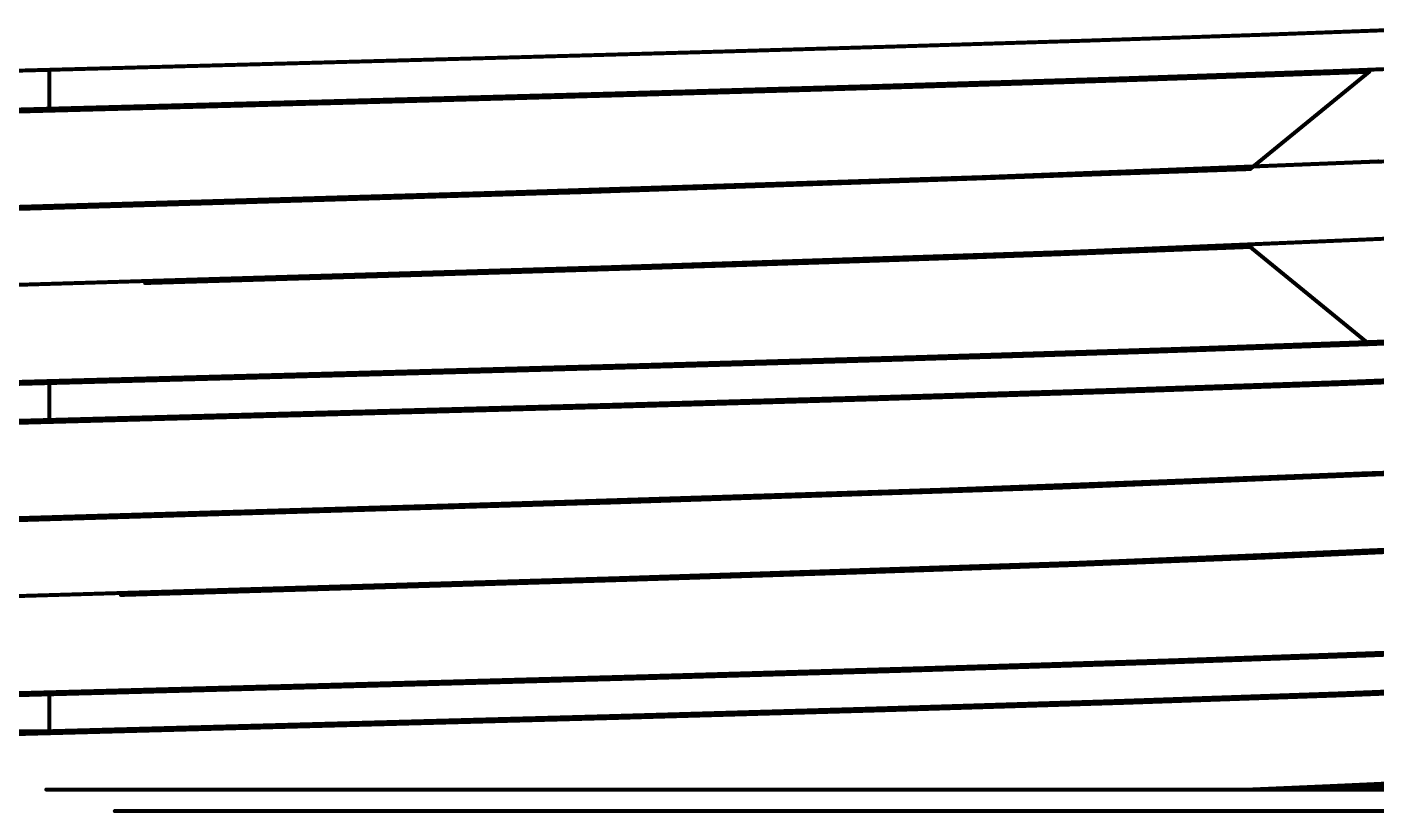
# Model space of a CAD drawing. Header units: inches. Extents: x 90 to 149.8, y 48.7 to 115.2.
# Drawn here: x 118.368 to 122.703, y 103.752 to 106.277 of the extents above; entities that cross this region are included whole.
import ezdxf

# ---------------------------------------------------------------- set-up
doc = ezdxf.new("R2010")
doc.units = ezdxf.units.IN
doc.layers.add('Mechanical 2', color=216, linetype='Continuous')

msp = doc.modelspace()

# ---------------------------------------------------------------- linework, layer by layer
at = {"layer": 'Mechanical 2'}
for points in [[(122.3358, 106.252, 0.0127, 0.0127, 0), (122.8447, 106.2708, 0.0127, 0.0127, 0)], [(122.3358, 106.252, 0.0127, 0.0127, 0), (122.8447, 106.2708, 0.0127, 0.0127, 0)], [(121.1629, 106.2145, 0.0127, 0.0127, 0), (121.7724, 106.2332, 0.0127, 0.0127, 0)], [(121.1629, 106.2145, 0.0127, 0.0127, 0), (121.7724, 106.2332, 0.0127, 0.0127, 0)], [(121.7724, 106.2332, 0.0127, 0.0127, 0), (122.3358, 106.252, 0.0127, 0.0127, 0)], [(121.7724, 106.2332, 0.0127, 0.0127, 0), (122.3358, 106.252, 0.0127, 0.0127, 0)], [(119.8397, 106.177, 0.0127, 0.0127, 0), (120.5157, 106.1957, 0.0127, 0.0127, 0)], [(119.8397, 106.177, 0.0127, 0.0127, 0), (120.5157, 106.1957, 0.0127, 0.0127, 0)], [(120.5157, 106.1957, 0.0127, 0.0127, 0), (121.1629, 106.2145, 0.0127, 0.0127, 0)], [(120.5157, 106.1957, 0.0127, 0.0127, 0), (121.1629, 106.2145, 0.0127, 0.0127, 0)], [(116.6368, 106.0909, 0.0127, 0.0127, 0), (118.439, 106.1395, 0.0127, 0.0127, 0)], [(116.6368, 106.0909, 0.0127, 0.0127, 0), (118.439, 106.1395, 0.0127, 0.0127, 0)], [(118.439, 106.1395, 0.0127, 0.0127, 0), (119.1442, 106.1583, 0.0127, 0.0127, 0)], [(118.439, 106.1395, 0.0127, 0.0127, 0), (119.1442, 106.1583, 0.0127, 0.0127, 0)], [(118.439, 106.0145, 0.0127, 0.0127, 0), (118.439, 106.1395, 0.0127, 0.0127, 0)], [(119.1442, 106.1583, 0.0127, 0.0127, 0), (119.8397, 106.177, 0.0127, 0.0127, 0)], [(119.1442, 106.1583, 0.0127, 0.0127, 0), (119.8397, 106.177, 0.0127, 0.0127, 0)], [(122.5759, 106.1356, 0.0127, 0.0127, 0), (123.1868, 106.1598, 0.0127, 0.0127, 0)], [(122.5759, 106.1356, 0.0127, 0.0127, 0), (123.1868, 106.1598, 0.0127, 0.0127, 0)], [(121.0837, 106.0871, 0.0127, 0.0127, 0), (121.8695, 106.1114, 0.0127, 0.0127, 0)], [(121.0837, 106.0871, 0.0127, 0.0127, 0), (121.8695, 106.1114, 0.0127, 0.0127, 0)], [(121.163, 106.0832, 0.0127, 0.0127, 0), (121.5739, 106.0957, 0.0127, 0.0127, 0)], [(121.5739, 106.0957, 0.0127, 0.0127, 0), (121.9661, 106.1082, 0.0127, 0.0127, 0)], [(121.8695, 106.1114, 0.0127, 0.0127, 0), (122.5759, 106.1356, 0.0127, 0.0127, 0)], [(121.8695, 106.1114, 0.0127, 0.0127, 0), (122.5759, 106.1356, 0.0127, 0.0127, 0)], [(121.9661, 106.1082, 0.0127, 0.0127, 0), (122.3348, 106.1207, 0.0127, 0.0127, 0)], [(122.2989, 105.8207, 0.0127, 0.0127, 0), (122.6816, 106.1332, 0.0127, 0.0127, 0)], [(122.3348, 106.1207, 0.0127, 0.0127, 0), (122.6816, 106.1332, 0.0127, 0.0127, 0)], [(119.3484, 106.0387, 0.0127, 0.0127, 0), (120.2368, 106.0629, 0.0127, 0.0127, 0)], [(119.3484, 106.0387, 0.0127, 0.0127, 0), (120.2368, 106.0629, 0.0127, 0.0127, 0)], [(119.8396, 106.0457, 0.0127, 0.0127, 0), (120.293, 106.0582, 0.0127, 0.0127, 0)], [(120.2368, 106.0629, 0.0127, 0.0127, 0), (121.0837, 106.0871, 0.0127, 0.0127, 0)], [(120.2368, 106.0629, 0.0127, 0.0127, 0), (121.0837, 106.0871, 0.0127, 0.0127, 0)], [(120.293, 106.0582, 0.0127, 0.0127, 0), (120.7351, 106.0707, 0.0127, 0.0127, 0)], [(120.7351, 106.0707, 0.0127, 0.0127, 0), (121.163, 106.0832, 0.0127, 0.0127, 0)], [(117.4885, 105.9892, 0.0127, 0.0127, 0), (118.439, 106.0145, 0.0127, 0.0127, 0)], [(117.5004, 105.9895, 0.0127, 0.0127, 0), (118.439, 106.0145, 0.0127, 0.0127, 0)], [(117.6793, 105.988, 0.0127, 0.0127, 0), (118.439, 106.0082, 0.0127, 0.0127, 0)], [(118.439, 106.0082, 0.0127, 0.0127, 0), (119.3776, 106.0332, 0.0127, 0.0127, 0)], [(118.439, 106.0145, 0.0127, 0.0127, 0), (119.3484, 106.0387, 0.0127, 0.0127, 0)], [(118.439, 106.0145, 0.0127, 0.0127, 0), (119.3484, 106.0387, 0.0127, 0.0127, 0)], [(119.3776, 106.0332, 0.0127, 0.0127, 0), (119.8396, 106.0457, 0.0127, 0.0127, 0)], [(123.8876, 105.9435, 0.0127, 0.0127, -0.040929), (122.6809, 105.8437, 0.0127, 0.0127, 0)], [(121.4145, 105.7938, 0.0127, 0.0127, 0), (122.6809, 105.8437, 0.0127, 0.0127, 0)], [(121.4804, 105.7961, 0.0127, 0.0127, 0), (122.7136, 105.8452, 0.0127, 0.0127, 0)], [(119.858, 105.7439, 0.0127, 0.0127, 0), (121.4145, 105.7938, 0.0127, 0.0127, 0)], [(119.9593, 105.7469, 0.0127, 0.0127, 0), (121.4804, 105.7961, 0.0127, 0.0127, 0)], [(120.17, 105.747, 0.0127, 0.0127, 0), (122.2989, 105.8207, 0.0127, 0.0127, 0)], [(118.2947, 105.6978, 0.0127, 0.0127, 0), (119.9593, 105.7469, 0.0127, 0.0127, 0)], [(118.9374, 105.7102, 0.0127, 0.0127, 0), (120.17, 105.747, 0.0127, 0.0127, 0)], [(117.6778, 105.6734, 0.0127, 0.0127, 0), (118.9374, 105.7102, 0.0127, 0.0127, 0)], [(118.163, 105.694, 0.0127, 0.0127, 0), (119.858, 105.7439, 0.0127, 0.0127, 0)], [(121.7087, 105.554, 0.0127, 0.0127, 0), (122.8912, 105.6036, 0.0127, 0.0127, 0)], [(121.7135, 105.5542, 0.0127, 0.0127, 0), (122.8871, 105.6034, 0.0127, 0.0127, 0)], [(120.2114, 105.5044, 0.0127, 0.0127, 0), (121.7087, 105.554, 0.0127, 0.0127, 0)], [(120.2295, 105.505, 0.0127, 0.0127, 0), (121.7135, 105.5542, 0.0127, 0.0127, 0)], [(121.0276, 105.5241, 0.0127, 0.0127, 0), (121.371, 105.5357, 0.0127, 0.0127, 0)], [(121.371, 105.5357, 0.0127, 0.0127, 0), (121.6951, 105.5473, 0.0127, 0.0127, 0)], [(121.6951, 105.5473, 0.0127, 0.0127, 0), (122.2989, 105.5705, 0.0127, 0.0127, 0)], [(122.2989, 105.5705, 0.0127, 0.0127, 0), (122.6816, 105.258, 0.0127, 0.0127, 0)], [(118.5432, 105.4548, 0.0127, 0.0127, 0), (120.2114, 105.5044, 0.0127, 0.0127, 0)], [(118.5755, 105.4558, 0.0127, 0.0127, 0), (120.2295, 105.505, 0.0127, 0.0127, 0)], [(119.5358, 105.4777, 0.0127, 0.0127, 0), (119.922, 105.4893, 0.0127, 0.0127, 0)], [(119.922, 105.4893, 0.0127, 0.0127, 0), (120.3004, 105.5009, 0.0127, 0.0127, 0)], [(120.3004, 105.5009, 0.0127, 0.0127, 0), (120.6695, 105.5125, 0.0127, 0.0127, 0)], [(120.6695, 105.5125, 0.0127, 0.0127, 0), (121.0276, 105.5241, 0.0127, 0.0127, 0)], [(116.8652, 105.4053, 0.0127, 0.0127, 0), (118.5432, 105.4548, 0.0127, 0.0127, 0)], [(116.9087, 105.4066, 0.0127, 0.0127, 0), (118.5755, 105.4558, 0.0127, 0.0127, 0)], [(118.7472, 105.4545, 0.0127, 0.0127, 0), (119.1435, 105.4661, 0.0127, 0.0127, 0)], [(119.1435, 105.4661, 0.0127, 0.0127, 0), (119.5358, 105.4777, 0.0127, 0.0127, 0)], [(122.6816, 105.2581, 0.0127, 0.0127, 0), (122.9974, 105.2706, 0.0127, 0.0127, 0)], [(121.2392, 105.2168, 0.0127, 0.0127, 0), (122.0577, 105.2425, 0.0127, 0.0127, 0)], [(121.2392, 105.2168, 0.0127, 0.0127, 0), (122.0577, 105.2425, 0.0127, 0.0127, 0)], [(121.5738, 105.2206, 0.0127, 0.0127, 0), (121.9661, 105.2331, 0.0127, 0.0127, 0)], [(121.9661, 105.2331, 0.0127, 0.0127, 0), (122.6816, 105.2581, 0.0127, 0.0127, 0)], [(122.0577, 105.2425, 0.0127, 0.0127, 0), (122.7816, 105.2683, 0.0127, 0.0127, 0)], [(122.0577, 105.2425, 0.0127, 0.0127, 0), (122.7816, 105.2683, 0.0127, 0.0127, 0)], [(119.4059, 105.1653, 0.0127, 0.0127, 0), (120.3475, 105.191, 0.0127, 0.0127, 0)], [(119.4059, 105.1653, 0.0127, 0.0127, 0), (120.3475, 105.191, 0.0127, 0.0127, 0)], [(119.8397, 105.1706, 0.0127, 0.0127, 0), (120.2931, 105.1831, 0.0127, 0.0127, 0)], [(120.2931, 105.1831, 0.0127, 0.0127, 0), (120.7351, 105.1956, 0.0127, 0.0127, 0)], [(120.3475, 105.191, 0.0127, 0.0127, 0), (121.2392, 105.2168, 0.0127, 0.0127, 0)], [(120.3475, 105.191, 0.0127, 0.0127, 0), (121.2392, 105.2168, 0.0127, 0.0127, 0)], [(120.7351, 105.1956, 0.0127, 0.0127, 0), (121.163, 105.2081, 0.0127, 0.0127, 0)], [(121.163, 105.2081, 0.0127, 0.0127, 0), (121.5738, 105.2206, 0.0127, 0.0127, 0)], [(116.637, 105.091, 0.0127, 0.0127, 0), (118.439, 105.1395, 0.0127, 0.0127, 0)], [(116.637, 105.091, 0.0127, 0.0127, 0), (118.439, 105.1395, 0.0127, 0.0127, 0)], [(118.439, 105.1395, 0.0127, 0.0127, 0), (119.4059, 105.1653, 0.0127, 0.0127, 0)], [(118.439, 105.1395, 0.0127, 0.0127, 0), (119.4059, 105.1653, 0.0127, 0.0127, 0)], [(118.439, 105.1331, 0.0127, 0.0127, 0), (118.9098, 105.1456, 0.0127, 0.0127, 0)], [(118.439, 105.0081, 0.0127, 0.0127, 0), (118.439, 105.1395, 0.0127, 0.0127, 0)], [(118.9098, 105.1456, 0.0127, 0.0127, 0), (119.3776, 105.1581, 0.0127, 0.0127, 0)], [(119.3776, 105.1581, 0.0127, 0.0127, 0), (119.8397, 105.1706, 0.0127, 0.0127, 0)], [(122.5831, 105.1358, 0.0127, 0.0127, 0), (123.1941, 105.1601, 0.0127, 0.0127, 0)], [(122.5831, 105.1358, 0.0127, 0.0127, 0), (123.1941, 105.1601, 0.0127, 0.0127, 0)], [(122.6012, 105.1301, 0.0127, 0.0127, 0), (123.2124, 105.1545, 0.0127, 0.0127, 0)], [(116.6269, 105.0843, 0.0127, 0.0127, 0), (118.439, 105.1331, 0.0127, 0.0127, 0)], [(121.089, 105.0873, 0.0127, 0.0127, 0), (121.8759, 105.1116, 0.0127, 0.0127, 0)], [(121.089, 105.0873, 0.0127, 0.0127, 0), (121.8759, 105.1116, 0.0127, 0.0127, 0)], [(121.1025, 105.0813, 0.0127, 0.0127, 0), (121.8924, 105.1057, 0.0127, 0.0127, 0)], [(121.8759, 105.1116, 0.0127, 0.0127, 0), (122.5831, 105.1358, 0.0127, 0.0127, 0)], [(121.8759, 105.1116, 0.0127, 0.0127, 0), (122.5831, 105.1358, 0.0127, 0.0127, 0)], [(121.8924, 105.1057, 0.0127, 0.0127, 0), (122.6012, 105.1301, 0.0127, 0.0127, 0)], [(118.439, 105.0145, 0.0127, 0.0127, 0), (120.2406, 105.063, 0.0127, 0.0127, 0)], [(118.439, 105.0145, 0.0127, 0.0127, 0), (120.2406, 105.063, 0.0127, 0.0127, 0)], [(118.439, 105.0081, 0.0127, 0.0127, 0), (120.2502, 105.0569, 0.0127, 0.0127, 0)], [(120.2406, 105.063, 0.0127, 0.0127, 0), (121.089, 105.0873, 0.0127, 0.0127, 0)], [(120.2406, 105.063, 0.0127, 0.0127, 0), (121.089, 105.0873, 0.0127, 0.0127, 0)], [(120.2502, 105.0569, 0.0127, 0.0127, 0), (121.1025, 105.0813, 0.0127, 0.0127, 0)], [(117.5004, 104.9895, 0.0127, 0.0127, 0), (118.439, 105.0145, 0.0127, 0.0127, 0)], [(117.5004, 104.9895, 0.0127, 0.0127, 0), (118.439, 105.0145, 0.0127, 0.0127, 0)], [(117.4726, 104.9824, 0.0127, 0.0127, 0), (118.439, 105.0081, 0.0127, 0.0127, 0)], [(123.8633, 104.936, 0.0127, 0.0127, -0.031202), (122.5438, 104.8375, 0.0127, 0.0127, 0)], [(123.8829, 104.9403, 0.0127, 0.0127, -0.035904), (122.6592, 104.8427, 0.0127, 0.0127, 0)], [(121.2532, 104.7882, 0.0127, 0.0127, 0), (122.5438, 104.8375, 0.0127, 0.0127, 0)], [(121.417, 104.7938, 0.0127, 0.0127, 0), (122.6592, 104.8427, 0.0127, 0.0127, 0)], [(121.6887, 104.7972, 0.0127, 0.0127, 0), (122.848, 104.8453, 0.0127, 0.0127, 0)], [(119.8966, 104.745, 0.0127, 0.0127, 0), (121.417, 104.7938, 0.0127, 0.0127, 0)], [(120.2345, 104.749, 0.0127, 0.0127, 0), (121.6887, 104.7972, 0.0127, 0.0127, 0)], [(118.6172, 104.7009, 0.0127, 0.0127, 0), (120.2345, 104.749, 0.0127, 0.0127, 0)], [(119.6955, 104.739, 0.0127, 0.0127, 0), (121.2532, 104.7882, 0.0127, 0.0127, 0)], [(118.0184, 104.6897, 0.0127, 0.0127, 0), (119.6955, 104.739, 0.0127, 0.0127, 0)], [(118.2405, 104.6962, 0.0127, 0.0127, 0), (119.8966, 104.745, 0.0127, 0.0127, 0)], [(116.9837, 104.6527, 0.0127, 0.0127, 0), (118.6172, 104.7009, 0.0127, 0.0127, 0)], [(121.7124, 104.5541, 0.0127, 0.0127, 0), (122.8868, 104.6034, 0.0127, 0.0127, 0)], [(121.7967, 104.5572, 0.0127, 0.0127, 0), (122.9658, 104.6074, 0.0127, 0.0127, 0)], [(122.3449, 104.5725, 0.0127, 0.0127, 0), (122.8741, 104.5965, 0.0127, 0.0127, 0)], [(120.2274, 104.5049, 0.0127, 0.0127, 0), (121.7124, 104.5541, 0.0127, 0.0127, 0)], [(120.2967, 104.5071, 0.0127, 0.0127, 0), (121.7967, 104.5572, 0.0127, 0.0127, 0)], [(121.0339, 104.5244, 0.0127, 0.0127, 0), (121.7267, 104.5484, 0.0127, 0.0127, 0)], [(121.7267, 104.5484, 0.0127, 0.0127, 0), (122.3449, 104.5725, 0.0127, 0.0127, 0)], [(118.5729, 104.4557, 0.0127, 0.0127, 0), (120.2274, 104.5049, 0.0127, 0.0127, 0)], [(118.6139, 104.4569, 0.0127, 0.0127, 0), (120.2967, 104.5071, 0.0127, 0.0127, 0)], [(119.4882, 104.4763, 0.0127, 0.0127, 0), (120.2817, 104.5004, 0.0127, 0.0127, 0)], [(120.2817, 104.5004, 0.0127, 0.0127, 0), (121.0339, 104.5244, 0.0127, 0.0127, 0)], [(116.9056, 104.4065, 0.0127, 0.0127, 0), (118.5729, 104.4557, 0.0127, 0.0127, 0)], [(116.9136, 104.4067, 0.0127, 0.0127, 0), (118.6139, 104.4569, 0.0127, 0.0127, 0)], [(118.6693, 104.4523, 0.0127, 0.0127, 0), (119.4882, 104.4763, 0.0127, 0.0127, 0)], [(122.6816, 104.2581, 0.0127, 0.0127, 0), (123.2931, 104.2831, 0.0127, 0.0127, 0)], [(121.1629, 104.2081, 0.0127, 0.0127, 0), (121.9657, 104.2331, 0.0127, 0.0127, 0)], [(121.2388, 104.2168, 0.0127, 0.0127, 0), (122.0573, 104.2425, 0.0127, 0.0127, 0)], [(121.2388, 104.2168, 0.0127, 0.0127, 0), (122.0573, 104.2425, 0.0127, 0.0127, 0)], [(121.9657, 104.2331, 0.0127, 0.0127, 0), (122.6816, 104.2581, 0.0127, 0.0127, 0)], [(122.0573, 104.2425, 0.0127, 0.0127, 0), (122.7812, 104.2683, 0.0127, 0.0127, 0)], [(122.0573, 104.2425, 0.0127, 0.0127, 0), (122.7812, 104.2683, 0.0127, 0.0127, 0)], [(119.4057, 104.1653, 0.0127, 0.0127, 0), (120.3472, 104.191, 0.0127, 0.0127, 0)], [(119.4057, 104.1653, 0.0127, 0.0127, 0), (120.3472, 104.191, 0.0127, 0.0127, 0)], [(120.2931, 104.1831, 0.0127, 0.0127, 0), (121.1629, 104.2081, 0.0127, 0.0127, 0)], [(120.3472, 104.191, 0.0127, 0.0127, 0), (121.2388, 104.2168, 0.0127, 0.0127, 0)], [(120.3472, 104.191, 0.0127, 0.0127, 0), (121.2388, 104.2168, 0.0127, 0.0127, 0)], [(118.439, 104.1395, 0.0127, 0.0127, 0), (119.4057, 104.1653, 0.0127, 0.0127, 0)], [(118.439, 104.1395, 0.0127, 0.0127, 0), (119.4057, 104.1653, 0.0127, 0.0127, 0)], [(118.439, 104.1331, 0.0127, 0.0127, 0), (119.3776, 104.1581, 0.0127, 0.0127, 0)], [(119.3776, 104.1581, 0.0127, 0.0127, 0), (120.2931, 104.1831, 0.0127, 0.0127, 0)], [(122.5898, 104.1361, 0.0127, 0.0127, 0), (123.2008, 104.1604, 0.0127, 0.0127, 0)], [(122.5898, 104.1361, 0.0127, 0.0127, 0), (123.2008, 104.1604, 0.0127, 0.0127, 0)], [(122.5985, 104.13, 0.0127, 0.0127, 0), (123.2096, 104.1544, 0.0127, 0.0127, 0)], [(116.6362, 104.0845, 0.0127, 0.0127, 0), (118.439, 104.1331, 0.0127, 0.0127, 0)], [(117.501, 104.1145, 0.0127, 0.0127, 0), (118.439, 104.1395, 0.0127, 0.0127, 0)], [(117.501, 104.1143, 0.0127, 0.0127, 0), (118.439, 104.1393, 0.0127, 0.0127, 0)], [(118.439, 104.0081, 0.0127, 0.0127, 0), (118.439, 104.1395, 0.0127, 0.0127, 0)], [(121.094, 104.0875, 0.0127, 0.0127, 0), (121.882, 104.1118, 0.0127, 0.0127, 0)], [(121.094, 104.0875, 0.0127, 0.0127, 0), (121.882, 104.1118, 0.0127, 0.0127, 0)], [(121.1005, 104.0813, 0.0127, 0.0127, 0), (121.8899, 104.1056, 0.0127, 0.0127, 0)], [(121.882, 104.1118, 0.0127, 0.0127, 0), (122.5898, 104.1361, 0.0127, 0.0127, 0)], [(121.882, 104.1118, 0.0127, 0.0127, 0), (122.5898, 104.1361, 0.0127, 0.0127, 0)], [(121.8899, 104.1056, 0.0127, 0.0127, 0), (122.5985, 104.13, 0.0127, 0.0127, 0)], [(118.439, 104.0145, 0.0127, 0.0127, 0), (120.2441, 104.0631, 0.0127, 0.0127, 0)], [(118.439, 104.0145, 0.0127, 0.0127, 0), (120.2441, 104.0631, 0.0127, 0.0127, 0)], [(118.439, 104.0081, 0.0127, 0.0127, 0), (120.2487, 104.0569, 0.0127, 0.0127, 0)], [(120.2441, 104.0631, 0.0127, 0.0127, 0), (121.094, 104.0875, 0.0127, 0.0127, 0)], [(120.2441, 104.0631, 0.0127, 0.0127, 0), (121.094, 104.0875, 0.0127, 0.0127, 0)], [(120.2487, 104.0569, 0.0127, 0.0127, 0), (121.1005, 104.0813, 0.0127, 0.0127, 0)], [(114.1985, 104.0145, 0.0127, 0.0127, 0), (118.437, 104.0145, 0.0127, 0.0127, 0)], [(118.437, 104.0144, 0.0127, 0.0127, 0), (118.439, 104.0145, 0.0127, 0.0127, 0)], [(118.437, 104.0145, 0.0127, 0.0127, 0), (118.439, 104.0145, 0.0127, 0.0127, 0)], [(117.4726, 103.9824, 0.0127, 0.0127, 0), (118.439, 104.0081, 0.0127, 0.0127, 0)], [(122.5362, 103.8372, 0.0127, 0.0127, 0), (122.7618, 103.8474, 0.0127, 0.0127, 0)], [(122.552, 103.8379, 0.0127, 0.0127, 0), (122.7905, 103.8488, 0.0127, 0.0127, 0)], [(122.6932, 103.8379, 0.0127, 0.0127, 0), (122.9234, 103.8488, 0.0127, 0.0127, 0)], [(118.4297, 103.8271, 0.0127, 0.0127, 0), (118.4328, 103.827, 0.0127, 0.0127, 0)], [(118.4328, 103.827, 0.0127, 0.0127, 0), (124.1146, 103.827, 0.0127, 0.0127, 0)], [(118.4328, 103.827, 0.0127, 0.0127, 0), (122.2989, 103.827, 0.0127, 0.0127, 0)], [(122.2984, 103.827, 0.0127, 0.0127, 0), (122.5362, 103.8372, 0.0127, 0.0127, 0)], [(122.2989, 103.827, 0.0127, 0.0127, 0), (122.552, 103.8379, 0.0127, 0.0127, 0)], [(122.4344, 103.827, 0.0127, 0.0127, 0), (122.6932, 103.8379, 0.0127, 0.0127, 0)], [(118.6497, 103.7581, 0.0127, 0.0127, 0), (123.9954, 103.7581, 0.0127, 0.0127, 0)]]:
    msp.add_lwpolyline(points, format="xyseb", dxfattribs=at)
for points in [[(121.7692, 106.2332, 0.00635, 0.00635, 1), (121.7756, 106.2332, 0.00635, 0.00635, 1)], [(121.7692, 106.2332, 0.00635, 0.00635, 1), (121.7756, 106.2332, 0.00635, 0.00635, 1)], [(121.7692, 106.2332, 0.00635, 0.00635, 1), (121.7756, 106.2332, 0.00635, 0.00635, 1)], [(121.7692, 106.2332, 0.00635, 0.00635, 1), (121.7756, 106.2332, 0.00635, 0.00635, 1)], [(122.3326, 106.252, 0.00635, 0.00635, 1), (122.3389, 106.252, 0.00635, 0.00635, 1)], [(122.3326, 106.252, 0.00635, 0.00635, 1), (122.3389, 106.252, 0.00635, 0.00635, 1)], [(122.3326, 106.252, 0.00635, 0.00635, 1), (122.3389, 106.252, 0.00635, 0.00635, 1)], [(122.3326, 106.252, 0.00635, 0.00635, 1), (122.3389, 106.252, 0.00635, 0.00635, 1)], [(120.5125, 106.1957, 0.00635, 0.00635, 1), (120.5189, 106.1957, 0.00635, 0.00635, 1)], [(120.5125, 106.1957, 0.00635, 0.00635, 1), (120.5189, 106.1957, 0.00635, 0.00635, 1)], [(120.5125, 106.1957, 0.00635, 0.00635, 1), (120.5189, 106.1957, 0.00635, 0.00635, 1)], [(120.5125, 106.1957, 0.00635, 0.00635, 1), (120.5189, 106.1957, 0.00635, 0.00635, 1)], [(121.1598, 106.2145, 0.00635, 0.00635, 1), (121.1661, 106.2145, 0.00635, 0.00635, 1)], [(121.1598, 106.2145, 0.00635, 0.00635, 1), (121.1661, 106.2145, 0.00635, 0.00635, 1)], [(121.1598, 106.2145, 0.00635, 0.00635, 1), (121.1661, 106.2145, 0.00635, 0.00635, 1)], [(121.1598, 106.2145, 0.00635, 0.00635, 1), (121.1661, 106.2145, 0.00635, 0.00635, 1)], [(118.4358, 106.1395, 0.00635, 0.00635, 1), (118.4422, 106.1395, 0.00635, 0.00635, 1)], [(118.4358, 106.1395, 0.00635, 0.00635, 1), (118.4422, 106.1395, 0.00635, 0.00635, 1)], [(118.4358, 106.1395, 0.00635, 0.00635, 1), (118.4422, 106.1395, 0.00635, 0.00635, 1)], [(118.4358, 106.1395, 0.00635, 0.00635, 1), (118.4422, 106.1395, 0.00635, 0.00635, 1)], [(118.4358, 106.1395, 0.00635, 0.00635, 1), (118.4422, 106.1395, 0.00635, 0.00635, 1)], [(119.141, 106.1583, 0.00635, 0.00635, 1), (119.1474, 106.1583, 0.00635, 0.00635, 1)], [(119.141, 106.1583, 0.00635, 0.00635, 1), (119.1474, 106.1583, 0.00635, 0.00635, 1)], [(119.141, 106.1583, 0.00635, 0.00635, 1), (119.1474, 106.1583, 0.00635, 0.00635, 1)], [(119.141, 106.1583, 0.00635, 0.00635, 1), (119.1474, 106.1583, 0.00635, 0.00635, 1)], [(119.8365, 106.177, 0.00635, 0.00635, 1), (119.8428, 106.177, 0.00635, 0.00635, 1)], [(119.8365, 106.177, 0.00635, 0.00635, 1), (119.8428, 106.177, 0.00635, 0.00635, 1)], [(119.8365, 106.177, 0.00635, 0.00635, 1), (119.8428, 106.177, 0.00635, 0.00635, 1)], [(119.8365, 106.177, 0.00635, 0.00635, 1), (119.8428, 106.177, 0.00635, 0.00635, 1)], [(121.5707, 106.0957, 0.00635, 0.00635, 1), (121.577, 106.0957, 0.00635, 0.00635, 1)], [(121.5707, 106.0957, 0.00635, 0.00635, 1), (121.577, 106.0957, 0.00635, 0.00635, 1)], [(121.8663, 106.1114, 0.00635, 0.00635, 1), (121.8726, 106.1114, 0.00635, 0.00635, 1)], [(121.8663, 106.1114, 0.00635, 0.00635, 1), (121.8726, 106.1114, 0.00635, 0.00635, 1)], [(121.8663, 106.1114, 0.00635, 0.00635, 1), (121.8726, 106.1114, 0.00635, 0.00635, 1)], [(121.8663, 106.1114, 0.00635, 0.00635, 1), (121.8726, 106.1114, 0.00635, 0.00635, 1)], [(121.9629, 106.1082, 0.00635, 0.00635, 1), (121.9692, 106.1082, 0.00635, 0.00635, 1)], [(121.9629, 106.1082, 0.00635, 0.00635, 1), (121.9692, 106.1082, 0.00635, 0.00635, 1)], [(122.3316, 106.1207, 0.00635, 0.00635, 1), (122.338, 106.1207, 0.00635, 0.00635, 1)], [(122.3316, 106.1207, 0.00635, 0.00635, 1), (122.338, 106.1207, 0.00635, 0.00635, 1)], [(122.5728, 106.1356, 0.00635, 0.00635, 1), (122.5791, 106.1356, 0.00635, 0.00635, 1)], [(122.5728, 106.1356, 0.00635, 0.00635, 1), (122.5791, 106.1356, 0.00635, 0.00635, 1)], [(122.5728, 106.1356, 0.00635, 0.00635, 1), (122.5791, 106.1356, 0.00635, 0.00635, 1)], [(122.5728, 106.1356, 0.00635, 0.00635, 1), (122.5791, 106.1356, 0.00635, 0.00635, 1)], [(122.6784, 106.1332, 0.00635, 0.00635, 1), (122.6848, 106.1332, 0.00635, 0.00635, 1)], [(122.6784, 106.1332, 0.00635, 0.00635, 1), (122.6848, 106.1332, 0.00635, 0.00635, 1)], [(120.2337, 106.0629, 0.00635, 0.00635, 1), (120.24, 106.0629, 0.00635, 0.00635, 1)], [(120.2337, 106.0629, 0.00635, 0.00635, 1), (120.24, 106.0629, 0.00635, 0.00635, 1)], [(120.2337, 106.0629, 0.00635, 0.00635, 1), (120.24, 106.0629, 0.00635, 0.00635, 1)], [(120.2337, 106.0629, 0.00635, 0.00635, 1), (120.24, 106.0629, 0.00635, 0.00635, 1)], [(120.2899, 106.0582, 0.00635, 0.00635, 1), (120.2962, 106.0582, 0.00635, 0.00635, 1)], [(120.2899, 106.0582, 0.00635, 0.00635, 1), (120.2962, 106.0582, 0.00635, 0.00635, 1)], [(120.7319, 106.0707, 0.00635, 0.00635, 1), (120.7382, 106.0707, 0.00635, 0.00635, 1)], [(120.7319, 106.0707, 0.00635, 0.00635, 1), (120.7382, 106.0707, 0.00635, 0.00635, 1)], [(121.0805, 106.0871, 0.00635, 0.00635, 1), (121.0869, 106.0871, 0.00635, 0.00635, 1)], [(121.0805, 106.0871, 0.00635, 0.00635, 1), (121.0869, 106.0871, 0.00635, 0.00635, 1)], [(121.0805, 106.0871, 0.00635, 0.00635, 1), (121.0869, 106.0871, 0.00635, 0.00635, 1)], [(121.0805, 106.0871, 0.00635, 0.00635, 1), (121.0869, 106.0871, 0.00635, 0.00635, 1)], [(121.1598, 106.0832, 0.00635, 0.00635, 1), (121.1662, 106.0832, 0.00635, 0.00635, 1)], [(121.1598, 106.0832, 0.00635, 0.00635, 1), (121.1662, 106.0832, 0.00635, 0.00635, 1)], [(118.4358, 106.0082, 0.00635, 0.00635, 1), (118.4422, 106.0082, 0.00635, 0.00635, 1)], [(118.4358, 106.0082, 0.00635, 0.00635, 1), (118.4422, 106.0082, 0.00635, 0.00635, 1)], [(118.4358, 106.0145, 0.00635, 0.00635, 1), (118.4422, 106.0145, 0.00635, 0.00635, 1)], [(118.4358, 106.0145, 0.00635, 0.00635, 1), (118.4422, 106.0145, 0.00635, 0.00635, 1)], [(118.4358, 106.0145, 0.00635, 0.00635, 1), (118.4422, 106.0145, 0.00635, 0.00635, 1)], [(118.4358, 106.0145, 0.00635, 0.00635, 1), (118.4422, 106.0145, 0.00635, 0.00635, 1)], [(118.4358, 106.0145, 0.00635, 0.00635, 1), (118.4422, 106.0145, 0.00635, 0.00635, 1)], [(119.3453, 106.0387, 0.00635, 0.00635, 1), (119.3516, 106.0387, 0.00635, 0.00635, 1)], [(119.3453, 106.0387, 0.00635, 0.00635, 1), (119.3516, 106.0387, 0.00635, 0.00635, 1)], [(119.3453, 106.0387, 0.00635, 0.00635, 1), (119.3516, 106.0387, 0.00635, 0.00635, 1)], [(119.3453, 106.0387, 0.00635, 0.00635, 1), (119.3516, 106.0387, 0.00635, 0.00635, 1)], [(119.3744, 106.0332, 0.00635, 0.00635, 1), (119.3808, 106.0332, 0.00635, 0.00635, 1)], [(119.3744, 106.0332, 0.00635, 0.00635, 1), (119.3808, 106.0332, 0.00635, 0.00635, 1)], [(119.8365, 106.0457, 0.00635, 0.00635, 1), (119.8428, 106.0457, 0.00635, 0.00635, 1)], [(119.8365, 106.0457, 0.00635, 0.00635, 1), (119.8428, 106.0457, 0.00635, 0.00635, 1)], [(122.6778, 105.8437, 0.00635, 0.00635, 1), (122.6841, 105.8437, 0.00635, 0.00635, 1)], [(122.6778, 105.8437, 0.00635, 0.00635, 1), (122.6841, 105.8437, 0.00635, 0.00635, 1)], [(121.4113, 105.7938, 0.00635, 0.00635, 1), (121.4177, 105.7938, 0.00635, 0.00635, 1)], [(121.4113, 105.7938, 0.00635, 0.00635, 1), (121.4177, 105.7938, 0.00635, 0.00635, 1)], [(121.4772, 105.7961, 0.00635, 0.00635, 1), (121.4836, 105.7961, 0.00635, 0.00635, 1)], [(121.4772, 105.7961, 0.00635, 0.00635, 1), (121.4836, 105.7961, 0.00635, 0.00635, 1)], [(122.2957, 105.8207, 0.00635, 0.00635, 1), (122.3021, 105.8207, 0.00635, 0.00635, 1)], [(122.2957, 105.8207, 0.00635, 0.00635, 1), (122.3021, 105.8207, 0.00635, 0.00635, 1)], [(119.9561, 105.7469, 0.00635, 0.00635, 1), (119.9624, 105.7469, 0.00635, 0.00635, 1)], [(119.9561, 105.7469, 0.00635, 0.00635, 1), (119.9624, 105.7469, 0.00635, 0.00635, 1)], [(120.1668, 105.747, 0.00635, 0.00635, 1), (120.1732, 105.747, 0.00635, 0.00635, 1)], [(120.1668, 105.747, 0.00635, 0.00635, 1), (120.1732, 105.747, 0.00635, 0.00635, 1)], [(118.9342, 105.7102, 0.00635, 0.00635, 1), (118.9405, 105.7102, 0.00635, 0.00635, 1)], [(118.9342, 105.7102, 0.00635, 0.00635, 1), (118.9405, 105.7102, 0.00635, 0.00635, 1)], [(119.8548, 105.7439, 0.00635, 0.00635, 1), (119.8611, 105.7439, 0.00635, 0.00635, 1)], [(119.8548, 105.7439, 0.00635, 0.00635, 1), (119.8611, 105.7439, 0.00635, 0.00635, 1)], [(121.3678, 105.5357, 0.00635, 0.00635, 1), (121.3742, 105.5357, 0.00635, 0.00635, 1)], [(121.3678, 105.5357, 0.00635, 0.00635, 1), (121.3742, 105.5357, 0.00635, 0.00635, 1)], [(121.6919, 105.5473, 0.00635, 0.00635, 1), (121.6983, 105.5473, 0.00635, 0.00635, 1)], [(121.6919, 105.5473, 0.00635, 0.00635, 1), (121.6983, 105.5473, 0.00635, 0.00635, 1)], [(121.7055, 105.554, 0.00635, 0.00635, 1), (121.7118, 105.554, 0.00635, 0.00635, 1)], [(121.7055, 105.554, 0.00635, 0.00635, 1), (121.7118, 105.554, 0.00635, 0.00635, 1)], [(121.7103, 105.5542, 0.00635, 0.00635, 1), (121.7167, 105.5542, 0.00635, 0.00635, 1)], [(121.7103, 105.5542, 0.00635, 0.00635, 1), (121.7167, 105.5542, 0.00635, 0.00635, 1)], [(122.2957, 105.5705, 0.00635, 0.00635, 1), (122.3021, 105.5705, 0.00635, 0.00635, 1)], [(122.2957, 105.5705, 0.00635, 0.00635, 1), (122.3021, 105.5705, 0.00635, 0.00635, 1)], [(119.9189, 105.4893, 0.00635, 0.00635, 1), (119.9252, 105.4893, 0.00635, 0.00635, 1)], [(119.9189, 105.4893, 0.00635, 0.00635, 1), (119.9252, 105.4893, 0.00635, 0.00635, 1)], [(120.2082, 105.5044, 0.00635, 0.00635, 1), (120.2146, 105.5044, 0.00635, 0.00635, 1)], [(120.2082, 105.5044, 0.00635, 0.00635, 1), (120.2146, 105.5044, 0.00635, 0.00635, 1)], [(120.2263, 105.505, 0.00635, 0.00635, 1), (120.2327, 105.505, 0.00635, 0.00635, 1)], [(120.2263, 105.505, 0.00635, 0.00635, 1), (120.2327, 105.505, 0.00635, 0.00635, 1)], [(120.2972, 105.5009, 0.00635, 0.00635, 1), (120.3036, 105.5009, 0.00635, 0.00635, 1)], [(120.2972, 105.5009, 0.00635, 0.00635, 1), (120.3036, 105.5009, 0.00635, 0.00635, 1)], [(120.6663, 105.5125, 0.00635, 0.00635, 1), (120.6726, 105.5125, 0.00635, 0.00635, 1)], [(120.6663, 105.5125, 0.00635, 0.00635, 1), (120.6726, 105.5125, 0.00635, 0.00635, 1)], [(121.0245, 105.5241, 0.00635, 0.00635, 1), (121.0308, 105.5241, 0.00635, 0.00635, 1)], [(121.0245, 105.5241, 0.00635, 0.00635, 1), (121.0308, 105.5241, 0.00635, 0.00635, 1)], [(118.54, 105.4548, 0.00635, 0.00635, 1), (118.5464, 105.4548, 0.00635, 0.00635, 1)], [(118.54, 105.4548, 0.00635, 0.00635, 1), (118.5464, 105.4548, 0.00635, 0.00635, 1)], [(118.5723, 105.4558, 0.00635, 0.00635, 1), (118.5786, 105.4558, 0.00635, 0.00635, 1)], [(118.5723, 105.4558, 0.00635, 0.00635, 1), (118.5786, 105.4558, 0.00635, 0.00635, 1)], [(118.744, 105.4545, 0.00635, 0.00635, 1), (118.7504, 105.4545, 0.00635, 0.00635, 1)], [(119.1403, 105.4661, 0.00635, 0.00635, 1), (119.1467, 105.4661, 0.00635, 0.00635, 1)], [(119.1403, 105.4661, 0.00635, 0.00635, 1), (119.1467, 105.4661, 0.00635, 0.00635, 1)], [(119.5326, 105.4777, 0.00635, 0.00635, 1), (119.539, 105.4777, 0.00635, 0.00635, 1)], [(119.5326, 105.4777, 0.00635, 0.00635, 1), (119.539, 105.4777, 0.00635, 0.00635, 1)], [(121.963, 105.2331, 0.00635, 0.00635, 1), (121.9693, 105.2331, 0.00635, 0.00635, 1)], [(121.963, 105.2331, 0.00635, 0.00635, 1), (121.9693, 105.2331, 0.00635, 0.00635, 1)], [(122.0545, 105.2425, 0.00635, 0.00635, 1), (122.0609, 105.2425, 0.00635, 0.00635, 1)], [(122.0545, 105.2425, 0.00635, 0.00635, 1), (122.0609, 105.2425, 0.00635, 0.00635, 1)], [(122.0545, 105.2425, 0.00635, 0.00635, 1), (122.0609, 105.2425, 0.00635, 0.00635, 1)], [(122.0545, 105.2425, 0.00635, 0.00635, 1), (122.0609, 105.2425, 0.00635, 0.00635, 1)], [(122.6785, 105.2581, 0.00635, 0.00635, 1), (122.6848, 105.2581, 0.00635, 0.00635, 1)], [(122.6785, 105.2581, 0.00635, 0.00635, 1), (122.6848, 105.2581, 0.00635, 0.00635, 1)], [(122.6784, 105.258, 0.00635, 0.00635, 1), (122.6848, 105.258, 0.00635, 0.00635, 1)], [(120.2899, 105.1831, 0.00635, 0.00635, 1), (120.2963, 105.1831, 0.00635, 0.00635, 1)], [(120.2899, 105.1831, 0.00635, 0.00635, 1), (120.2963, 105.1831, 0.00635, 0.00635, 1)], [(120.3443, 105.191, 0.00635, 0.00635, 1), (120.3506, 105.191, 0.00635, 0.00635, 1)], [(120.3443, 105.191, 0.00635, 0.00635, 1), (120.3506, 105.191, 0.00635, 0.00635, 1)], [(120.3443, 105.191, 0.00635, 0.00635, 1), (120.3506, 105.191, 0.00635, 0.00635, 1)], [(120.3443, 105.191, 0.00635, 0.00635, 1), (120.3506, 105.191, 0.00635, 0.00635, 1)], [(120.7319, 105.1956, 0.00635, 0.00635, 1), (120.7383, 105.1956, 0.00635, 0.00635, 1)], [(120.7319, 105.1956, 0.00635, 0.00635, 1), (120.7383, 105.1956, 0.00635, 0.00635, 1)], [(121.1598, 105.2081, 0.00635, 0.00635, 1), (121.1661, 105.2081, 0.00635, 0.00635, 1)], [(121.1598, 105.2081, 0.00635, 0.00635, 1), (121.1661, 105.2081, 0.00635, 0.00635, 1)], [(121.236, 105.2168, 0.00635, 0.00635, 1), (121.2423, 105.2168, 0.00635, 0.00635, 1)], [(121.236, 105.2168, 0.00635, 0.00635, 1), (121.2423, 105.2168, 0.00635, 0.00635, 1)], [(121.236, 105.2168, 0.00635, 0.00635, 1), (121.2423, 105.2168, 0.00635, 0.00635, 1)], [(121.236, 105.2168, 0.00635, 0.00635, 1), (121.2423, 105.2168, 0.00635, 0.00635, 1)], [(121.5707, 105.2206, 0.00635, 0.00635, 1), (121.577, 105.2206, 0.00635, 0.00635, 1)], [(121.5707, 105.2206, 0.00635, 0.00635, 1), (121.577, 105.2206, 0.00635, 0.00635, 1)], [(118.4358, 105.1395, 0.00635, 0.00635, 1), (118.4422, 105.1395, 0.00635, 0.00635, 1)], [(118.4358, 105.1395, 0.00635, 0.00635, 1), (118.4422, 105.1395, 0.00635, 0.00635, 1)], [(118.4358, 105.1395, 0.00635, 0.00635, 1), (118.4422, 105.1395, 0.00635, 0.00635, 1)], [(118.4358, 105.1395, 0.00635, 0.00635, 1), (118.4422, 105.1395, 0.00635, 0.00635, 1)], [(118.4358, 105.1395, 0.00635, 0.00635, 1), (118.4422, 105.1395, 0.00635, 0.00635, 1)], [(118.9066, 105.1456, 0.00635, 0.00635, 1), (118.9129, 105.1456, 0.00635, 0.00635, 1)], [(118.9066, 105.1456, 0.00635, 0.00635, 1), (118.9129, 105.1456, 0.00635, 0.00635, 1)], [(119.3744, 105.1581, 0.00635, 0.00635, 1), (119.3808, 105.1581, 0.00635, 0.00635, 1)], [(119.3744, 105.1581, 0.00635, 0.00635, 1), (119.3808, 105.1581, 0.00635, 0.00635, 1)], [(119.4027, 105.1653, 0.00635, 0.00635, 1), (119.409, 105.1653, 0.00635, 0.00635, 1)], [(119.4027, 105.1653, 0.00635, 0.00635, 1), (119.409, 105.1653, 0.00635, 0.00635, 1)], [(119.4027, 105.1653, 0.00635, 0.00635, 1), (119.409, 105.1653, 0.00635, 0.00635, 1)], [(119.4027, 105.1653, 0.00635, 0.00635, 1), (119.409, 105.1653, 0.00635, 0.00635, 1)], [(119.8365, 105.1706, 0.00635, 0.00635, 1), (119.8428, 105.1706, 0.00635, 0.00635, 1)], [(119.8365, 105.1706, 0.00635, 0.00635, 1), (119.8428, 105.1706, 0.00635, 0.00635, 1)], [(118.4358, 105.1331, 0.00635, 0.00635, 1), (118.4422, 105.1331, 0.00635, 0.00635, 1)], [(118.4358, 105.1331, 0.00635, 0.00635, 1), (118.4422, 105.1331, 0.00635, 0.00635, 1)], [(121.8727, 105.1116, 0.00635, 0.00635, 1), (121.8791, 105.1116, 0.00635, 0.00635, 1)], [(121.8727, 105.1116, 0.00635, 0.00635, 1), (121.8791, 105.1116, 0.00635, 0.00635, 1)], [(121.8727, 105.1116, 0.00635, 0.00635, 1), (121.8791, 105.1116, 0.00635, 0.00635, 1)], [(121.8727, 105.1116, 0.00635, 0.00635, 1), (121.8791, 105.1116, 0.00635, 0.00635, 1)], [(121.8892, 105.1057, 0.00635, 0.00635, 1), (121.8955, 105.1057, 0.00635, 0.00635, 1)], [(121.8892, 105.1057, 0.00635, 0.00635, 1), (121.8955, 105.1057, 0.00635, 0.00635, 1)], [(122.5799, 105.1358, 0.00635, 0.00635, 1), (122.5862, 105.1358, 0.00635, 0.00635, 1)], [(122.5799, 105.1358, 0.00635, 0.00635, 1), (122.5862, 105.1358, 0.00635, 0.00635, 1)], [(122.5799, 105.1358, 0.00635, 0.00635, 1), (122.5862, 105.1358, 0.00635, 0.00635, 1)], [(122.5799, 105.1358, 0.00635, 0.00635, 1), (122.5862, 105.1358, 0.00635, 0.00635, 1)], [(122.598, 105.1301, 0.00635, 0.00635, 1), (122.6044, 105.1301, 0.00635, 0.00635, 1)], [(122.598, 105.1301, 0.00635, 0.00635, 1), (122.6044, 105.1301, 0.00635, 0.00635, 1)], [(120.2374, 105.063, 0.00635, 0.00635, 1), (120.2438, 105.063, 0.00635, 0.00635, 1)], [(120.2374, 105.063, 0.00635, 0.00635, 1), (120.2438, 105.063, 0.00635, 0.00635, 1)], [(120.2374, 105.063, 0.00635, 0.00635, 1), (120.2438, 105.063, 0.00635, 0.00635, 1)], [(120.2374, 105.063, 0.00635, 0.00635, 1), (120.2438, 105.063, 0.00635, 0.00635, 1)], [(120.247, 105.0569, 0.00635, 0.00635, 1), (120.2534, 105.0569, 0.00635, 0.00635, 1)], [(120.247, 105.0569, 0.00635, 0.00635, 1), (120.2534, 105.0569, 0.00635, 0.00635, 1)], [(121.0858, 105.0873, 0.00635, 0.00635, 1), (121.0922, 105.0873, 0.00635, 0.00635, 1)], [(121.0858, 105.0873, 0.00635, 0.00635, 1), (121.0922, 105.0873, 0.00635, 0.00635, 1)], [(121.0858, 105.0873, 0.00635, 0.00635, 1), (121.0922, 105.0873, 0.00635, 0.00635, 1)], [(121.0858, 105.0873, 0.00635, 0.00635, 1), (121.0922, 105.0873, 0.00635, 0.00635, 1)], [(121.0993, 105.0813, 0.00635, 0.00635, 1), (121.1057, 105.0813, 0.00635, 0.00635, 1)], [(121.0993, 105.0813, 0.00635, 0.00635, 1), (121.1057, 105.0813, 0.00635, 0.00635, 1)], [(118.4358, 105.0145, 0.00635, 0.00635, 1), (118.4422, 105.0145, 0.00635, 0.00635, 1)], [(118.4358, 105.0145, 0.00635, 0.00635, 1), (118.4422, 105.0145, 0.00635, 0.00635, 1)], [(118.4358, 105.0145, 0.00635, 0.00635, 1), (118.4422, 105.0145, 0.00635, 0.00635, 1)], [(118.4358, 105.0145, 0.00635, 0.00635, 1), (118.4422, 105.0145, 0.00635, 0.00635, 1)], [(118.4358, 105.0081, 0.00635, 0.00635, 1), (118.4422, 105.0081, 0.00635, 0.00635, 1)], [(118.4358, 105.0081, 0.00635, 0.00635, 1), (118.4422, 105.0081, 0.00635, 0.00635, 1)], [(118.4358, 105.0081, 0.00635, 0.00635, 1), (118.4422, 105.0081, 0.00635, 0.00635, 1)], [(122.5406, 104.8375, 0.00635, 0.00635, 1), (122.5469, 104.8375, 0.00635, 0.00635, 1)], [(122.5406, 104.8375, 0.00635, 0.00635, 1), (122.5469, 104.8375, 0.00635, 0.00635, 1)], [(122.656, 104.8427, 0.00635, 0.00635, 1), (122.6623, 104.8427, 0.00635, 0.00635, 1)], [(122.656, 104.8427, 0.00635, 0.00635, 1), (122.6623, 104.8427, 0.00635, 0.00635, 1)], [(121.4139, 104.7938, 0.00635, 0.00635, 1), (121.4202, 104.7938, 0.00635, 0.00635, 1)], [(121.4139, 104.7938, 0.00635, 0.00635, 1), (121.4202, 104.7938, 0.00635, 0.00635, 1)], [(121.6855, 104.7972, 0.00635, 0.00635, 1), (121.6918, 104.7972, 0.00635, 0.00635, 1)], [(121.6855, 104.7972, 0.00635, 0.00635, 1), (121.6918, 104.7972, 0.00635, 0.00635, 1)], [(120.2313, 104.749, 0.00635, 0.00635, 1), (120.2377, 104.749, 0.00635, 0.00635, 1)], [(120.2313, 104.749, 0.00635, 0.00635, 1), (120.2377, 104.749, 0.00635, 0.00635, 1)], [(121.25, 104.7882, 0.00635, 0.00635, 1), (121.2564, 104.7882, 0.00635, 0.00635, 1)], [(121.25, 104.7882, 0.00635, 0.00635, 1), (121.2564, 104.7882, 0.00635, 0.00635, 1)], [(119.6923, 104.739, 0.00635, 0.00635, 1), (119.6986, 104.739, 0.00635, 0.00635, 1)], [(119.6923, 104.739, 0.00635, 0.00635, 1), (119.6986, 104.739, 0.00635, 0.00635, 1)], [(119.8935, 104.745, 0.00635, 0.00635, 1), (119.8998, 104.745, 0.00635, 0.00635, 1)], [(119.8935, 104.745, 0.00635, 0.00635, 1), (119.8998, 104.745, 0.00635, 0.00635, 1)], [(118.6141, 104.7009, 0.00635, 0.00635, 1), (118.6204, 104.7009, 0.00635, 0.00635, 1)], [(118.6141, 104.7009, 0.00635, 0.00635, 1), (118.6204, 104.7009, 0.00635, 0.00635, 1)], [(121.7092, 104.5541, 0.00635, 0.00635, 1), (121.7156, 104.5541, 0.00635, 0.00635, 1)], [(121.7092, 104.5541, 0.00635, 0.00635, 1), (121.7156, 104.5541, 0.00635, 0.00635, 1)], [(121.7235, 104.5484, 0.00635, 0.00635, 1), (121.7298, 104.5484, 0.00635, 0.00635, 1)], [(121.7235, 104.5484, 0.00635, 0.00635, 1), (121.7298, 104.5484, 0.00635, 0.00635, 1)], [(121.7935, 104.5572, 0.00635, 0.00635, 1), (121.7999, 104.5572, 0.00635, 0.00635, 1)], [(121.7935, 104.5572, 0.00635, 0.00635, 1), (121.7999, 104.5572, 0.00635, 0.00635, 1)], [(122.3417, 104.5725, 0.00635, 0.00635, 1), (122.348, 104.5725, 0.00635, 0.00635, 1)], [(122.3417, 104.5725, 0.00635, 0.00635, 1), (122.348, 104.5725, 0.00635, 0.00635, 1)], [(120.2242, 104.5049, 0.00635, 0.00635, 1), (120.2306, 104.5049, 0.00635, 0.00635, 1)], [(120.2242, 104.5049, 0.00635, 0.00635, 1), (120.2306, 104.5049, 0.00635, 0.00635, 1)], [(120.2786, 104.5004, 0.00635, 0.00635, 1), (120.2849, 104.5004, 0.00635, 0.00635, 1)], [(120.2786, 104.5004, 0.00635, 0.00635, 1), (120.2849, 104.5004, 0.00635, 0.00635, 1)], [(120.2935, 104.5071, 0.00635, 0.00635, 1), (120.2999, 104.5071, 0.00635, 0.00635, 1)], [(120.2935, 104.5071, 0.00635, 0.00635, 1), (120.2999, 104.5071, 0.00635, 0.00635, 1)], [(121.0307, 104.5244, 0.00635, 0.00635, 1), (121.037, 104.5244, 0.00635, 0.00635, 1)], [(121.0307, 104.5244, 0.00635, 0.00635, 1), (121.037, 104.5244, 0.00635, 0.00635, 1)], [(118.5698, 104.4557, 0.00635, 0.00635, 1), (118.5761, 104.4557, 0.00635, 0.00635, 1)], [(118.5698, 104.4557, 0.00635, 0.00635, 1), (118.5761, 104.4557, 0.00635, 0.00635, 1)], [(118.6107, 104.4569, 0.00635, 0.00635, 1), (118.6171, 104.4569, 0.00635, 0.00635, 1)], [(118.6107, 104.4569, 0.00635, 0.00635, 1), (118.6171, 104.4569, 0.00635, 0.00635, 1)], [(118.6661, 104.4523, 0.00635, 0.00635, 1), (118.6724, 104.4523, 0.00635, 0.00635, 1)], [(119.485, 104.4763, 0.00635, 0.00635, 1), (119.4913, 104.4763, 0.00635, 0.00635, 1)], [(119.485, 104.4763, 0.00635, 0.00635, 1), (119.4913, 104.4763, 0.00635, 0.00635, 1)], [(121.9625, 104.2331, 0.00635, 0.00635, 1), (121.9689, 104.2331, 0.00635, 0.00635, 1)], [(121.9625, 104.2331, 0.00635, 0.00635, 1), (121.9689, 104.2331, 0.00635, 0.00635, 1)], [(122.0541, 104.2425, 0.00635, 0.00635, 1), (122.0605, 104.2425, 0.00635, 0.00635, 1)], [(122.0541, 104.2425, 0.00635, 0.00635, 1), (122.0605, 104.2425, 0.00635, 0.00635, 1)], [(122.0541, 104.2425, 0.00635, 0.00635, 1), (122.0605, 104.2425, 0.00635, 0.00635, 1)], [(122.0541, 104.2425, 0.00635, 0.00635, 1), (122.0605, 104.2425, 0.00635, 0.00635, 1)], [(122.6785, 104.2581, 0.00635, 0.00635, 1), (122.6848, 104.2581, 0.00635, 0.00635, 1)], [(122.6785, 104.2581, 0.00635, 0.00635, 1), (122.6848, 104.2581, 0.00635, 0.00635, 1)], [(120.344, 104.191, 0.00635, 0.00635, 1), (120.3504, 104.191, 0.00635, 0.00635, 1)], [(120.344, 104.191, 0.00635, 0.00635, 1), (120.3504, 104.191, 0.00635, 0.00635, 1)], [(120.344, 104.191, 0.00635, 0.00635, 1), (120.3504, 104.191, 0.00635, 0.00635, 1)], [(120.344, 104.191, 0.00635, 0.00635, 1), (120.3504, 104.191, 0.00635, 0.00635, 1)], [(121.1598, 104.2081, 0.00635, 0.00635, 1), (121.1661, 104.2081, 0.00635, 0.00635, 1)], [(121.1598, 104.2081, 0.00635, 0.00635, 1), (121.1661, 104.2081, 0.00635, 0.00635, 1)], [(121.2357, 104.2168, 0.00635, 0.00635, 1), (121.242, 104.2168, 0.00635, 0.00635, 1)], [(121.2357, 104.2168, 0.00635, 0.00635, 1), (121.242, 104.2168, 0.00635, 0.00635, 1)], [(121.2357, 104.2168, 0.00635, 0.00635, 1), (121.242, 104.2168, 0.00635, 0.00635, 1)], [(121.2357, 104.2168, 0.00635, 0.00635, 1), (121.242, 104.2168, 0.00635, 0.00635, 1)], [(119.3744, 104.1581, 0.00635, 0.00635, 1), (119.3808, 104.1581, 0.00635, 0.00635, 1)], [(119.3744, 104.1581, 0.00635, 0.00635, 1), (119.3808, 104.1581, 0.00635, 0.00635, 1)], [(119.4026, 104.1653, 0.00635, 0.00635, 1), (119.4089, 104.1653, 0.00635, 0.00635, 1)], [(119.4026, 104.1653, 0.00635, 0.00635, 1), (119.4089, 104.1653, 0.00635, 0.00635, 1)], [(119.4026, 104.1653, 0.00635, 0.00635, 1), (119.4089, 104.1653, 0.00635, 0.00635, 1)], [(119.4026, 104.1653, 0.00635, 0.00635, 1), (119.4089, 104.1653, 0.00635, 0.00635, 1)], [(120.2899, 104.1831, 0.00635, 0.00635, 1), (120.2963, 104.1831, 0.00635, 0.00635, 1)], [(120.2899, 104.1831, 0.00635, 0.00635, 1), (120.2963, 104.1831, 0.00635, 0.00635, 1)], [(118.4358, 104.1395, 0.00635, 0.00635, 1), (118.4422, 104.1395, 0.00635, 0.00635, 1)], [(118.4358, 104.1395, 0.00635, 0.00635, 1), (118.4422, 104.1395, 0.00635, 0.00635, 1)], [(118.4358, 104.1395, 0.00635, 0.00635, 1), (118.4422, 104.1395, 0.00635, 0.00635, 1)], [(118.4358, 104.1395, 0.00635, 0.00635, 1), (118.4422, 104.1395, 0.00635, 0.00635, 1)], [(118.4358, 104.1393, 0.00635, 0.00635, 1), (118.4422, 104.1393, 0.00635, 0.00635, 1)], [(118.4358, 104.1331, 0.00635, 0.00635, 1), (118.4422, 104.1331, 0.00635, 0.00635, 1)], [(118.4358, 104.1331, 0.00635, 0.00635, 1), (118.4422, 104.1331, 0.00635, 0.00635, 1)], [(121.8788, 104.1118, 0.00635, 0.00635, 1), (121.8852, 104.1118, 0.00635, 0.00635, 1)], [(121.8788, 104.1118, 0.00635, 0.00635, 1), (121.8852, 104.1118, 0.00635, 0.00635, 1)], [(121.8788, 104.1118, 0.00635, 0.00635, 1), (121.8852, 104.1118, 0.00635, 0.00635, 1)], [(121.8788, 104.1118, 0.00635, 0.00635, 1), (121.8852, 104.1118, 0.00635, 0.00635, 1)], [(121.8867, 104.1056, 0.00635, 0.00635, 1), (121.8931, 104.1056, 0.00635, 0.00635, 1)], [(121.8867, 104.1056, 0.00635, 0.00635, 1), (121.8931, 104.1056, 0.00635, 0.00635, 1)], [(122.5866, 104.1361, 0.00635, 0.00635, 1), (122.5929, 104.1361, 0.00635, 0.00635, 1)], [(122.5866, 104.1361, 0.00635, 0.00635, 1), (122.5929, 104.1361, 0.00635, 0.00635, 1)], [(122.5866, 104.1361, 0.00635, 0.00635, 1), (122.5929, 104.1361, 0.00635, 0.00635, 1)], [(122.5866, 104.1361, 0.00635, 0.00635, 1), (122.5929, 104.1361, 0.00635, 0.00635, 1)], [(122.5953, 104.13, 0.00635, 0.00635, 1), (122.6017, 104.13, 0.00635, 0.00635, 1)], [(122.5953, 104.13, 0.00635, 0.00635, 1), (122.6017, 104.13, 0.00635, 0.00635, 1)], [(120.2409, 104.0631, 0.00635, 0.00635, 1), (120.2473, 104.0631, 0.00635, 0.00635, 1)], [(120.2409, 104.0631, 0.00635, 0.00635, 1), (120.2473, 104.0631, 0.00635, 0.00635, 1)], [(120.2409, 104.0631, 0.00635, 0.00635, 1), (120.2473, 104.0631, 0.00635, 0.00635, 1)], [(120.2409, 104.0631, 0.00635, 0.00635, 1), (120.2473, 104.0631, 0.00635, 0.00635, 1)], [(120.2456, 104.0569, 0.00635, 0.00635, 1), (120.2519, 104.0569, 0.00635, 0.00635, 1)], [(120.2456, 104.0569, 0.00635, 0.00635, 1), (120.2519, 104.0569, 0.00635, 0.00635, 1)], [(121.0908, 104.0875, 0.00635, 0.00635, 1), (121.0972, 104.0875, 0.00635, 0.00635, 1)], [(121.0908, 104.0875, 0.00635, 0.00635, 1), (121.0972, 104.0875, 0.00635, 0.00635, 1)], [(121.0908, 104.0875, 0.00635, 0.00635, 1), (121.0972, 104.0875, 0.00635, 0.00635, 1)], [(121.0908, 104.0875, 0.00635, 0.00635, 1), (121.0972, 104.0875, 0.00635, 0.00635, 1)], [(121.0973, 104.0813, 0.00635, 0.00635, 1), (121.1037, 104.0813, 0.00635, 0.00635, 1)], [(121.0973, 104.0813, 0.00635, 0.00635, 1), (121.1037, 104.0813, 0.00635, 0.00635, 1)], [(118.4339, 104.0145, 0.00635, 0.00635, 1), (118.4402, 104.0145, 0.00635, 0.00635, 1)], [(118.4339, 104.0144, 0.00635, 0.00635, 1), (118.4402, 104.0144, 0.00635, 0.00635, 1)], [(118.4339, 104.0145, 0.00635, 0.00635, 1), (118.4402, 104.0145, 0.00635, 0.00635, 1)], [(118.4358, 104.0145, 0.00635, 0.00635, 1), (118.4422, 104.0145, 0.00635, 0.00635, 1)], [(118.4358, 104.0145, 0.00635, 0.00635, 1), (118.4422, 104.0145, 0.00635, 0.00635, 1)], [(118.4358, 104.0145, 0.00635, 0.00635, 1), (118.4422, 104.0145, 0.00635, 0.00635, 1)], [(118.4358, 104.0145, 0.00635, 0.00635, 1), (118.4422, 104.0145, 0.00635, 0.00635, 1)], [(118.4358, 104.0081, 0.00635, 0.00635, 1), (118.4422, 104.0081, 0.00635, 0.00635, 1)], [(118.4358, 104.0081, 0.00635, 0.00635, 1), (118.4422, 104.0081, 0.00635, 0.00635, 1)], [(118.4358, 104.0081, 0.00635, 0.00635, 1), (118.4422, 104.0081, 0.00635, 0.00635, 1)], [(118.4265, 103.8271, 0.00635, 0.00635, 1), (118.4329, 103.8271, 0.00635, 0.00635, 1)], [(118.4297, 103.827, 0.00635, 0.00635, 1), (118.436, 103.827, 0.00635, 0.00635, 1)], [(118.4297, 103.827, 0.00635, 0.00635, 1), (118.436, 103.827, 0.00635, 0.00635, 1)], [(118.4297, 103.827, 0.00635, 0.00635, 1), (118.436, 103.827, 0.00635, 0.00635, 1)], [(122.2952, 103.827, 0.00635, 0.00635, 1), (122.3016, 103.827, 0.00635, 0.00635, 1)], [(122.2957, 103.827, 0.00635, 0.00635, 1), (122.3021, 103.827, 0.00635, 0.00635, 1)], [(122.2957, 103.827, 0.00635, 0.00635, 1), (122.3021, 103.827, 0.00635, 0.00635, 1)], [(122.4312, 103.827, 0.00635, 0.00635, 1), (122.4375, 103.827, 0.00635, 0.00635, 1)], [(122.533, 103.8372, 0.00635, 0.00635, 1), (122.5394, 103.8372, 0.00635, 0.00635, 1)], [(122.533, 103.8372, 0.00635, 0.00635, 1), (122.5394, 103.8372, 0.00635, 0.00635, 1)], [(122.5489, 103.8379, 0.00635, 0.00635, 1), (122.5552, 103.8379, 0.00635, 0.00635, 1)], [(122.5489, 103.8379, 0.00635, 0.00635, 1), (122.5552, 103.8379, 0.00635, 0.00635, 1)], [(122.69, 103.8379, 0.00635, 0.00635, 1), (122.6964, 103.8379, 0.00635, 0.00635, 1)], [(122.69, 103.8379, 0.00635, 0.00635, 1), (122.6964, 103.8379, 0.00635, 0.00635, 1)], [(118.6465, 103.7581, 0.00635, 0.00635, 1), (118.6529, 103.7581, 0.00635, 0.00635, 1)]]:
    msp.add_lwpolyline(points, format="xyseb", close=True, dxfattribs=at)

doc.saveas('drawing.dxf')
